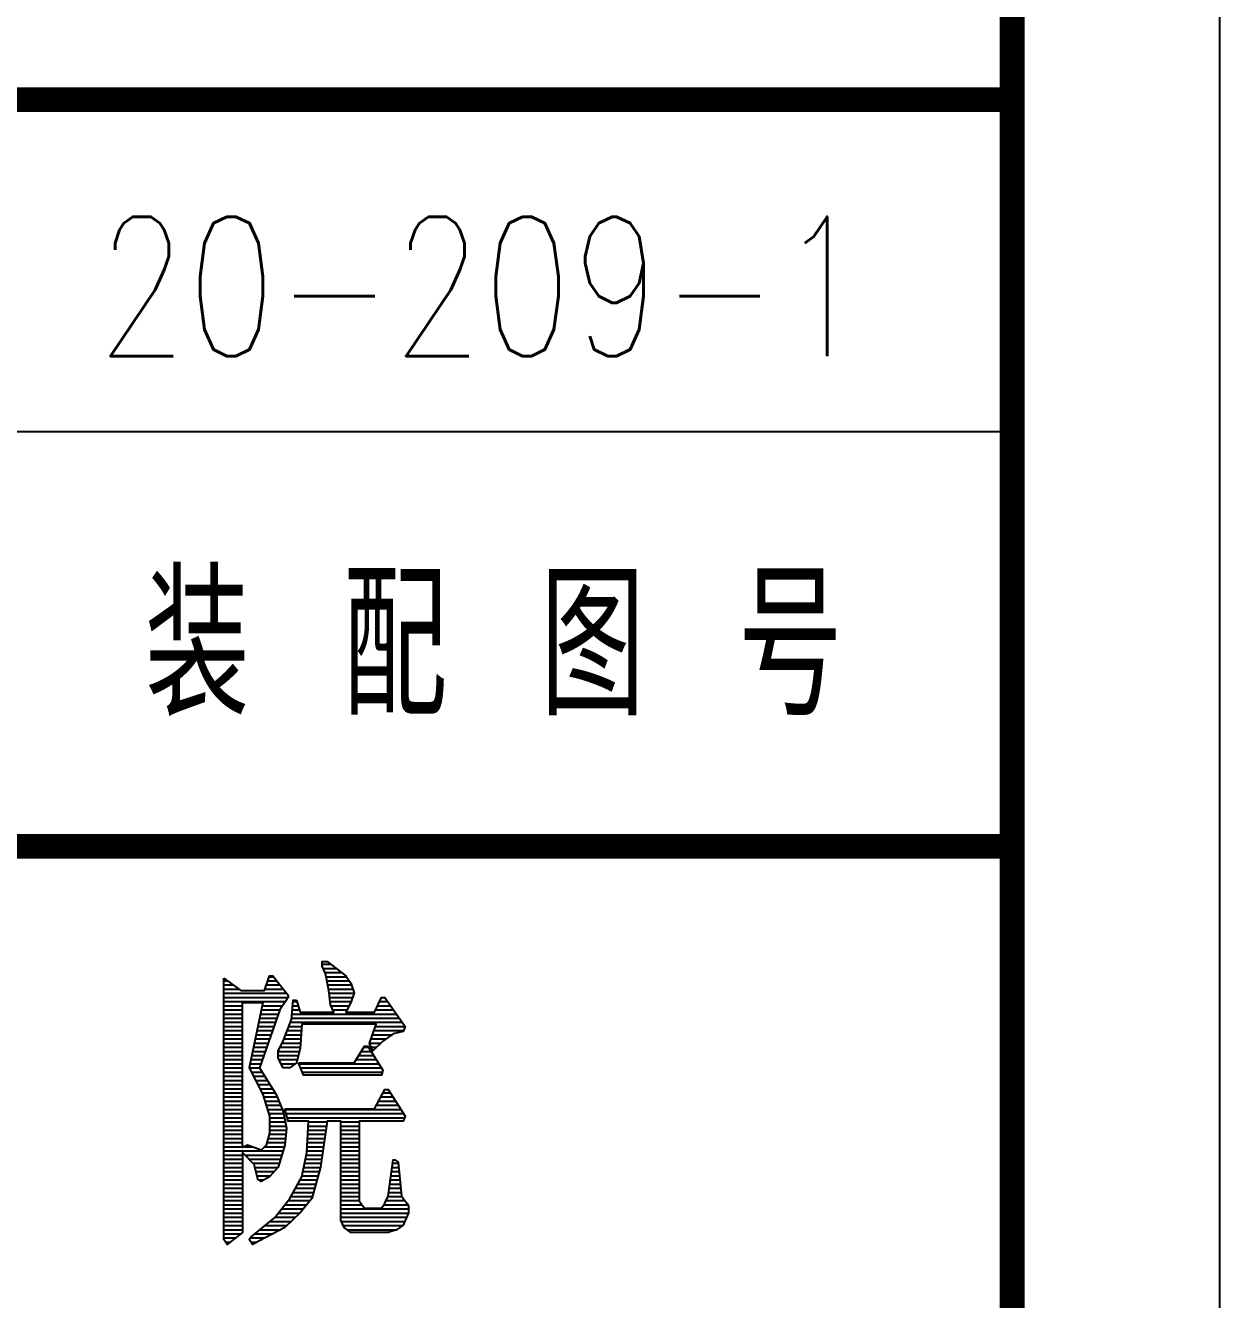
# Model space of a CAD drawing. Extents: x 2423 to 4272, y 1058 to 1658.
# Drawn here: x 4242.81 to 4271.6, y 1118.04 to 1148.76 of the extents above; entities that cross this region are included whole.
import ezdxf
from ezdxf.enums import TextEntityAlignment as Align

# ---------------------------------------------------------------- set-up
doc = ezdxf.new("R2010")
doc.units = 0
doc.header["$LTSCALE"] = 9
doc.header["$MEASUREMENT"] = 0
doc.layers.get('0').update_dxf_attribs({"linetype": 'CONTINUOUS'})
doc.layers.add('1', color=2, linetype='CONTINUOUS')
doc.layers.add('2', color=1, linetype='CONTINUOUS')
doc.styles.add('HZ', font='txt', dxfattribs={"width": 0.75, "bigfont": 'hztxt'})

# ---------------------------------------------------------------- blocks, each defined once
blk = doc.blocks.new('*X2')
at = {"color": 0}
for p, q in [((46033.5, -960), (46054.6, -960)), ((46035.9, -970), (46067.5, -970)), ((46040.6, -980), (46080.3, -980)), ((45796.6, -1000), (45805.2, -1000)), ((45796.6, -1010), (45819.2, -1010)), ((45899.2, -1010), (45932.3, -1010)), ((45902.7, -1000), (45924.5, -1000)), ((45906.2, -990), (45916.6, -990)), ((46043.2, -990), (46092, -990)), ((46045.2, -1000), (46099, -1000)), ((46047.2, -1010), (46104.4, -1010)), ((45796.6, -1020), (45833.2, -1020)), ((45796.6, -1030), (45948.1, -1030)), ((45796.6, -1040), (45951.8, -1040)), ((45895.7, -1020), (45940.2, -1020)), ((46049.2, -1020), (46107.9, -1020)), ((46050.6, -1030), (46110.6, -1030)), ((46051.8, -1040), (46107.1, -1040)), ((45796.6, -1050), (45945.2, -1050)), ((45796.6, -1060), (45841.5, -1060)), ((45796.6, -1070), (45841.5, -1070)), ((45886.8, -1070), (45931.3, -1070)), ((45888.9, -1060), (45938.2, -1060)), ((45962, -1070), (45978.8, -1070)), ((45962.8, -1060), (45976, -1060)), ((45963.7, -1050), (45973.2, -1050)), ((46052.9, -1050), (46103.6, -1050)), ((46054.8, -1060), (46098.8, -1060)), ((46059.4, -1070), (46093.5, -1070)), ((46162.6, -1070), (46205.2, -1070)), ((46167.3, -1060), (46198.2, -1060)), ((46172, -1050), (46191.2, -1050)), ((45796.6, -1080), (45841.5, -1080)), ((45796.6, -1090), (45841.5, -1090)), ((45796.6, -1100), (45841.5, -1100)), ((45880.6, -1100), (45920.8, -1100)), ((45882.7, -1090), (45924.3, -1090)), ((45884.8, -1080), (45927.8, -1080)), ((45957.2, -1100), (46226.2, -1100)), ((45960.2, -1090), (46219.2, -1090)), ((45961.1, -1080), (46212.2, -1080)), ((45796.6, -1110), (45841.5, -1110)), ((45796.6, -1120), (45841.5, -1120)), ((45796.6, -1130), (45841.5, -1130)), ((45874.4, -1130), (45910.3, -1130)), ((45876.5, -1120), (45913.8, -1120)), ((45878.6, -1110), (45917.3, -1110)), ((45945.6, -1130), (45982.7, -1130)), ((45949.5, -1120), (45983.4, -1120)), ((45953.4, -1110), (45984.1, -1110)), ((46155.3, -1130), (46202.2, -1130)), ((46158.8, -1120), (46230.2, -1120)), ((46162.3, -1110), (46233.2, -1110)), ((45796.6, -1140), (45841.5, -1140)), ((45796.6, -1150), (45841.5, -1150)), ((45796.6, -1160), (45841.5, -1160)), ((45868.2, -1160), (45899.8, -1160)), ((45870.3, -1150), (45903.3, -1150)), ((45872.3, -1140), (45906.8, -1140)), ((45931.9, -1160), (45980.6, -1160)), ((45937.2, -1150), (45981.3, -1150)), ((45941.7, -1140), (45982, -1140)), ((46133.9, -1160), (46145.5, -1160)), ((46148.3, -1150), (46175.8, -1150)), ((46151.8, -1140), (46188.2, -1140)), ((46151.8, -1160), (46165.3, -1160)), ((45796.6, -1170), (45841.5, -1170)), ((45796.6, -1180), (45841.5, -1180)), ((45796.6, -1190), (45841.5, -1190)), ((45862, -1190), (45889.3, -1190)), ((45864, -1180), (45892.8, -1180)), ((45866.1, -1170), (45896.3, -1170)), ((45927.3, -1170), (45978.7, -1170)), ((45927.3, -1180), (45976.4, -1180)), ((45929.2, -1190), (45974.1, -1190)), ((46115.9, -1190), (46164.4, -1190)), ((46121.9, -1180), (46158.1, -1180)), ((46127.9, -1170), (46151.8, -1170)), ((45796.6, -1200), (45841.5, -1200)), ((45796.6, -1210), (45841.5, -1210)), ((45796.6, -1220), (45841.5, -1220)), ((45858, -1210), (45882.6, -1210)), ((45859.9, -1200), (45885.8, -1200)), ((45863.1, -1220), (45888.9, -1220)), ((45934.4, -1200), (45969.5, -1200)), ((45977.1, -1200), (46170.7, -1200)), ((45981.3, -1210), (46177, -1210)), ((45985.5, -1220), (46178.9, -1220)), ((45796.6, -1230), (45841.5, -1230)), ((45796.6, -1240), (45841.5, -1240)), ((45796.6, -1250), (45841.5, -1250)), ((45868.2, -1230), (45895.3, -1230)), ((45873.3, -1240), (45901.6, -1240)), ((45878.4, -1250), (45908, -1250)), ((45796.6, -1260), (45841.5, -1260)), ((45796.6, -1270), (45841.5, -1270)), ((45796.6, -1280), (45841.5, -1280)), ((45796.6, -1290), (45841.5, -1290)), ((45883.5, -1260), (45914.4, -1260)), ((45888.6, -1270), (45920.7, -1270)), ((45892.4, -1280), (45925.7, -1280)), ((45895.6, -1290), (45929.7, -1290)), ((46169.9, -1290), (46210.4, -1290)), ((46175.2, -1280), (46204, -1280)), ((46180.4, -1270), (46197.7, -1270)), ((45796.6, -1300), (45841.5, -1300)), ((45796.6, -1310), (45841.5, -1310)), ((45796.6, -1320), (45841.5, -1320)), ((45898.7, -1300), (45933.7, -1300)), ((45901.8, -1310), (45937.7, -1310)), ((45904.9, -1320), (45940.6, -1320)), ((45943.9, -1310), (46223.1, -1310)), ((45946.7, -1320), (46229.5, -1320)), ((46164.7, -1300), (46216.8, -1300)), ((45796.6, -1330), (45841.5, -1330)), ((45796.6, -1340), (45841.5, -1340)), ((45796.6, -1350), (45841.5, -1350)), ((45906.9, -1330), (45942.6, -1330)), ((45906.9, -1340), (45944.6, -1340)), ((45906.9, -1350), (45946.6, -1350)), ((45949.5, -1330), (46232.3, -1330)), ((46000.1, -1350), (46043.9, -1350)), ((46000.7, -1340), (46045.4, -1340)), ((46078.4, -1340), (46123.3, -1340)), ((46078.4, -1350), (46123.3, -1350)), ((45796.6, -1360), (45841.5, -1360)), ((45796.6, -1370), (45841.5, -1370)), ((45796.6, -1380), (45841.5, -1380)), ((45903.3, -1380), (45945.3, -1380)), ((45906.1, -1370), (45946.3, -1370)), ((45906.9, -1360), (45947.3, -1360)), ((45998.5, -1380), (46039.5, -1380)), ((45999.1, -1370), (46041, -1370)), ((45999.6, -1360), (46042.5, -1360)), ((46078.4, -1360), (46123.3, -1360)), ((46078.4, -1370), (46123.3, -1370)), ((46078.4, -1380), (46123.3, -1380)), ((45796.6, -1390), (45841.5, -1390)), ((45796.6, -1400), (45841.5, -1400)), ((45796.6, -1410), (45939.4, -1410)), ((45846.2, -1400), (45863.9, -1400)), ((45894.9, -1400), (45942.5, -1400)), ((45900.5, -1390), (45944.3, -1390)), ((45996.9, -1410), (46035.1, -1410)), ((45997.5, -1400), (46036.6, -1400)), ((45998, -1390), (46038, -1390)), ((46078.4, -1390), (46123.3, -1390)), ((46078.4, -1400), (46123.3, -1400)), ((46078.4, -1410), (46123.3, -1410)), ((45796.6, -1420), (45841.5, -1420)), ((45796.6, -1430), (45841.5, -1430)), ((45796.6, -1440), (45841.5, -1440)), ((45847.5, -1420), (45936.3, -1420)), ((45857.3, -1430), (45933.2, -1430)), ((45867.1, -1440), (45930, -1440)), ((45991.2, -1440), (46030.7, -1440)), ((45993.3, -1430), (46032.2, -1430)), ((45995.4, -1420), (46033.6, -1420)), ((46078.4, -1420), (46123.3, -1420)), ((46078.4, -1430), (46123.3, -1430)), ((46078.4, -1440), (46123.3, -1440)), ((46203.7, -1440), (46217.5, -1440)), ((45796.6, -1450), (45841.5, -1450)), ((45796.6, -1460), (45841.5, -1460)), ((45796.6, -1470), (45841.5, -1470)), ((45871.7, -1450), (45926.3, -1450)), ((45874.1, -1460), (45917.6, -1460)), ((45876.4, -1470), (45908.8, -1470)), ((45984.9, -1470), (46023.7, -1470)), ((45987, -1460), (46026.4, -1460)), ((45989.1, -1450), (46029.1, -1450)), ((46078.4, -1450), (46123.3, -1450)), ((46078.4, -1460), (46123.3, -1460)), ((46078.4, -1470), (46123.3, -1470)), ((46199.5, -1470), (46220.5, -1470)), ((46200.9, -1460), (46219.5, -1460)), ((46202.3, -1450), (46218.5, -1450)), ((45796.6, -1480), (45841.5, -1480)), ((45796.6, -1490), (45841.5, -1490)), ((45796.6, -1500), (45841.5, -1500)), ((45881, -1480), (45893.2, -1480)), ((45969.3, -1500), (46015.6, -1500)), ((45974.8, -1490), (46018.3, -1490)), ((45980.2, -1480), (46021, -1480)), ((46078.4, -1480), (46123.3, -1480)), ((46078.4, -1490), (46123.3, -1490)), ((46078.4, -1500), (46123.3, -1500)), ((46195.3, -1500), (46223.5, -1500)), ((46196.7, -1490), (46222.5, -1490)), ((46198.1, -1480), (46221.5, -1480)), ((45796.6, -1510), (45841.5, -1510)), ((45796.6, -1520), (45841.5, -1520)), ((45796.6, -1530), (45841.5, -1530)), ((45951.7, -1530), (46004.6, -1530)), ((45958.4, -1520), (46010.2, -1520)), ((45963.9, -1510), (46012.9, -1510)), ((46078.4, -1510), (46123.3, -1510)), ((46078.4, -1520), (46123.3, -1520)), ((46078.4, -1530), (46123.3, -1530)), ((46187.5, -1530), (46233.2, -1530)), ((46192.2, -1520), (46226.2, -1520)), ((46193.9, -1510), (46224.5, -1510)), ((45796.6, -1540), (45841.5, -1540)), ((45796.6, -1550), (45841.5, -1550)), ((45796.6, -1560), (45841.5, -1560)), ((45928.1, -1560), (45980.1, -1560)), ((45936, -1550), (45988.3, -1550)), ((45943.8, -1540), (45996.5, -1540)), ((46078.4, -1540), (46129.9, -1540)), ((46078.4, -1550), (46241.7, -1550)), ((46078.4, -1560), (46241.6, -1560)), ((46182, -1540), (46240.2, -1540)), ((45796.6, -1570), (45841.5, -1570)), ((45796.6, -1580), (45841.5, -1580)), ((45796.6, -1590), (45841.5, -1590)), ((45896.3, -1590), (45948.6, -1590)), ((45908.6, -1580), (45959.1, -1580)), ((45920.2, -1570), (45969.6, -1570)), ((46078.4, -1570), (46237.4, -1570)), ((46079.7, -1580), (46233.2, -1580)), ((46084.3, -1590), (46227.9, -1590)), ((45796.6, -1600), (45841.5, -1600)), ((45796.6, -1610), (45837, -1610)), ((45796.6, -1620), (45824.4, -1620)), ((45860.6, -1620), (45895.6, -1620)), ((45871.8, -1610), (45914.6, -1610)), ((45884.1, -1600), (45933.6, -1600)), ((46093.9, -1600), (46213.9, -1600)), ((45800.9, -1630), (45811.8, -1630)), ((45862.2, -1630), (45876.6, -1630))]:
    blk.add_line(p, q, dxfattribs=at)

msp = doc.modelspace()

# ---------------------------------------------------------------- linework, layer by layer
at = {"layer": '1'}
msp.add_line((4086.601, 1138.972), (4266.601, 1138.972), dxfattribs=at)
msp.add_lwpolyline([(3851.601, 1063.972), (3851.601, 1360.972), (4271.601, 1360.972), (4271.601, 1063.972)], close=True, dxfattribs=at)
at = {"layer": '1', "color": 2}
for points in [[(4249.347, 1125.264), (4249.429, 1124.973), (4249.429, 1124.973), (4250.245, 1124.973), (4250.245, 1124.973), (4250.164, 1125.148), (4250.164, 1125.148), (4250.123, 1125.498), (4250.123, 1125.498), (4250.041, 1125.906), (4250.041, 1125.906), (4249.959, 1126.081), (4249.959, 1126.081), (4249.959, 1126.198), (4249.959, 1126.198), (4250.082, 1126.198), (4250.082, 1126.198), (4250.531, 1125.848), (4250.531, 1125.848), (4250.654, 1125.673), (4250.654, 1125.673), (4250.735, 1125.439), (4250.735, 1125.439), (4250.654, 1125.206), (4250.654, 1125.206), (4250.531, 1124.973), (4250.531, 1124.973), (4251.225, 1124.973), (4251.225, 1124.973), (4251.389, 1125.323), (4251.389, 1125.323), (4251.47, 1125.323), (4251.47, 1125.323), (4251.96, 1124.623), (4251.96, 1124.623), (4251.919, 1124.506), (4251.919, 1124.506), (4251.674, 1124.448), (4251.674, 1124.448), (4251.429, 1124.273), (4251.429, 1124.273), (4251.184, 1124.039), (4251.184, 1124.039), (4251.103, 1124.214), (4251.103, 1124.214), (4251.266, 1124.681), (4251.266, 1124.681), (4249.469, 1124.681), (4249.469, 1124.681), (4249.429, 1124.098), (4249.429, 1124.098), (4249.347, 1123.748), (4249.347, 1123.748), (4249.184, 1123.631), (4249.184, 1123.631), (4249.02, 1123.631), (4249.02, 1123.631), (4248.898, 1123.864), (4248.898, 1123.864), (4248.898, 1124.039), (4248.898, 1124.039), (4249.02, 1124.273), (4249.02, 1124.273), (4249.224, 1124.798), (4249.224, 1124.798), (4249.265, 1125.264), (4249.265, 1125.264), (4249.306, 1125.264), (4249.306, 1125.264), (4249.347, 1125.264)], [(4247.591, 1125.789), (4247.999, 1125.498), (4247.999, 1125.498), (4248.571, 1125.498), (4248.571, 1125.498), (4248.694, 1125.848), (4248.694, 1125.848), (4248.775, 1125.848), (4248.775, 1125.848), (4249.143, 1125.381), (4249.143, 1125.381), (4249.143, 1125.323), (4249.143, 1125.323), (4248.939, 1125.031), (4248.939, 1125.031), (4248.449, 1123.631), (4248.449, 1123.631), (4248.857, 1122.989), (4248.857, 1122.989), (4249.02, 1122.581), (4249.02, 1122.581), (4249.102, 1122.173), (4249.102, 1122.173), (4249.061, 1121.764), (4249.061, 1121.764), (4248.898, 1121.239), (4248.898, 1121.239), (4248.694, 1121.006), (4248.694, 1121.006), (4248.489, 1120.889), (4248.489, 1120.889), (4248.408, 1120.948), (4248.408, 1120.948), (4248.326, 1121.298), (4248.326, 1121.298), (4248.04, 1121.589), (4248.04, 1121.589), (4248.04, 1119.664), (4248.04, 1119.664), (4247.673, 1119.373), (4247.673, 1119.373), (4247.591, 1119.489), (4247.591, 1119.489), (4247.591, 1125.789)], [(4248.04, 1125.206), (4248.53, 1125.206), (4248.53, 1125.206), (4248.204, 1123.631), (4248.204, 1123.631), (4248.53, 1122.989), (4248.53, 1122.989), (4248.694, 1122.464), (4248.694, 1122.464), (4248.694, 1122.056), (4248.694, 1122.056), (4248.612, 1121.764), (4248.612, 1121.764), (4248.489, 1121.648), (4248.489, 1121.648), (4248.163, 1121.764), (4248.163, 1121.764), (4248.04, 1121.706), (4248.04, 1121.706), (4248.04, 1125.206)], [(4249.388, 1123.748), (4250.735, 1123.748), (4250.735, 1123.748), (4250.98, 1124.156), (4250.98, 1124.156), (4251.062, 1124.156), (4251.062, 1124.156), (4251.429, 1123.573), (4251.429, 1123.573), (4251.389, 1123.456), (4251.389, 1123.456), (4249.51, 1123.456), (4249.51, 1123.456), (4249.388, 1123.748)], [(4249.061, 1122.639), (4251.225, 1122.639), (4251.225, 1122.639), (4251.47, 1123.106), (4251.47, 1123.106), (4251.552, 1123.106), (4251.552, 1123.106), (4251.96, 1122.464), (4251.96, 1122.464), (4251.919, 1122.348), (4251.919, 1122.348), (4250.858, 1122.348), (4250.858, 1122.348), (4250.858, 1120.423), (4250.858, 1120.423), (4250.98, 1120.248), (4250.98, 1120.248), (4251.389, 1120.248), (4251.389, 1120.248), (4251.47, 1120.364), (4251.47, 1120.364), (4251.552, 1120.539), (4251.552, 1120.539), (4251.674, 1121.414), (4251.674, 1121.414), (4251.715, 1121.414), (4251.715, 1121.414), (4251.797, 1121.356), (4251.797, 1121.356), (4251.879, 1120.539), (4251.879, 1120.539), (4252.001, 1120.364), (4252.001, 1120.364), (4252.042, 1120.306), (4252.042, 1120.306), (4252.042, 1120.131), (4252.042, 1120.131), (4251.919, 1119.839), (4251.919, 1119.839), (4251.756, 1119.723), (4251.756, 1119.723), (4251.552, 1119.664), (4251.552, 1119.664), (4250.654, 1119.664), (4250.654, 1119.664), (4250.49, 1119.781), (4250.49, 1119.781), (4250.409, 1119.956), (4250.409, 1119.956), (4250.409, 1120.306), (4250.409, 1120.306), (4250.409, 1122.348), (4250.409, 1122.348), (4250.082, 1122.348), (4250.082, 1122.348), (4249.919, 1121.239), (4249.919, 1121.239), (4249.714, 1120.481), (4249.714, 1120.481), (4249.429, 1120.131), (4249.429, 1120.131), (4249.061, 1119.781), (4249.061, 1119.781), (4248.285, 1119.373), (4248.285, 1119.373), (4248.204, 1119.489), (4248.204, 1119.489), (4248.244, 1119.548), (4248.244, 1119.548), (4248.816, 1120.014), (4248.816, 1120.014), (4249.184, 1120.481), (4249.184, 1120.481), (4249.469, 1121.006), (4249.469, 1121.006), (4249.592, 1121.589), (4249.592, 1121.589), (4249.633, 1122.348), (4249.633, 1122.348), (4249.143, 1122.348), (4249.143, 1122.348), (4249.061, 1122.639)]]:
    msp.add_lwpolyline(points, dxfattribs=at)
at = {"layer": '2'}
for p, q in [((4086.601, 1128.972), (4266.601, 1128.972)), ((4086.601, 1128.972), (4266.601, 1128.972)), ((4086.601, 1128.972), (4266.601, 1128.972)), ((4266.601, 1128.972), (4086.601, 1128.972)), ((4086.601, 1128.972), (4266.601, 1128.972)), ((4086.601, 1128.972), (4266.601, 1128.972)), ((4266.601, 1068.972), (4266.601, 1128.972)), ((4266.601, 1068.972), (4266.601, 1128.972))]:
    msp.add_line(p, q, dxfattribs=at)
at = {"layer": '2', "const_width": 0.6}
msp.add_lwpolyline([(3876.601, 1068.972), (3876.601, 1355.972), (4266.601, 1355.972), (4266.601, 1068.972)], close=True, dxfattribs=at)
for points in [[(4086.601, 1146.972), (4266.601, 1146.972)], [(4086.601, 1128.972), (4266.601, 1128.972)]]:
    msp.add_lwpolyline(points, dxfattribs=at)
at = {"layer": '2', "color": 1, "const_width": 0.6}
msp.add_lwpolyline([(4266.601, 1068.972), (4266.601, 1128.972), (4086.601, 1128.972), (4086.601, 1068.972)], close=True, dxfattribs=at)

# ---------------------------------------------------------------- block references
at = {"layer": '1', "color": 2, "xscale": 0.01, "yscale": 0.01, "zscale": 0.01}
msp.add_blockref('*X2', (3789.625, 1135.728), dxfattribs=at)

# ---------------------------------------------------------------- texts
at = {"layer": '1', "style": 'HZ', "width": 0.75}
for s, p in [('20-209-1', (4253.823, 1142.472)), ('装 配 图 号', (4254.101, 1133.972))]:
    msp.add_text(s, height=3.36, dxfattribs=at).set_placement(p, align=Align.MIDDLE)

doc.saveas('drawing.dxf')
